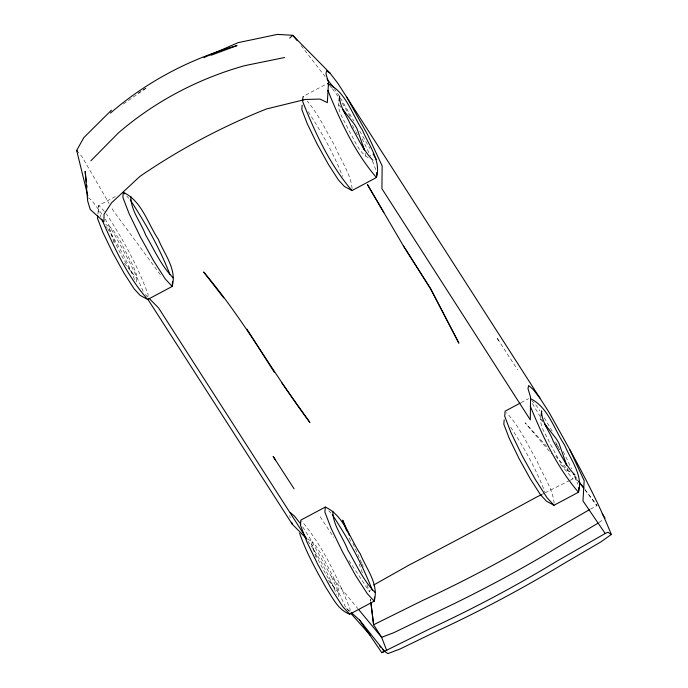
<?xml version="1.0" encoding="UTF-8"?>
<svg xmlns="http://www.w3.org/2000/svg" width="688" height="688" viewBox="0 0 688 688"><rect width="100%" height="100%" fill="white"/><g stroke="black" fill="none" stroke-linecap="round" stroke-linejoin="round"><path stroke-width="0.52" stroke-dasharray="3.44 2.58" d="M114.053 242.769L109.702 229.551L109.917 226.782L104.851 224.021M136.181 281.968L136.8 275.346L133.386 266.445L120.047 240.783L113.701 230.893L109.917 226.782M147.937 296.459L148.092 294.43C137.703 265.912 122.928 239.123 106.296 213.796M302.832 99.519L303.073 96.475L326.594 83.927M338.857 102.882C337.24 112.419 345.023 120.581 347.99 129.129C354.466 138.735 357.966 152.134 368.699 157.982M316.076 557.478L311.724 544.26L311.939 541.49L307.725 539.186M352.127 188.546C350.631 173.419 340.5 159.96 334.858 145.985C326.086 130.797 318.561 114.492 307.235 100.998M365.328 156.142L365.543 153.372M338.204 596.685L338.823 590.055L335.409 581.154L322.07 555.491L315.723 545.601L311.939 541.49M349.96 611.168L350.115 609.138C337.774 577.997 323.171 546.616 301.516 520.859M540.983 416.627C538.867 426.534 546.865 435.022 550.013 443.846C556.3 453.254 559.834 466.051 569.879 472.235M554.15 503.255C552.653 488.127 542.522 474.668 536.881 460.702C527.3 444.439 519.621 426.5 506.48 412.688M567.351 470.85L567.566 468.081M97.877 214.08L98.797 205.394L115.739 196.364M302.763 99.364L303.073 96.475L304.457 97.98M348.979 560.548L369.559 591.818L370.316 589.9M599.059 522.45L603.342 519.388M123.462 103.965L146.914 87.531L138.056 93.19M521.091 402.652L528.625 398.636M590.493 509.103L597.012 505.628L584.516 489.022M541.344 494.706L544.217 493.262M545.171 492.78L569.088 480.766M570.042 480.284L572.915 478.848L578.083 480.62L575.366 476.036M88.279 197.895L91.642 200.113L102.349 214.768M346.623 608.407L349.667 611.15M145.306 294.498L147.499 296.726M329.621 85.682L331.702 87.944M332.399 88.7L337.808 96.139M338.651 104.808L341.807 108.24M531.643 400.399L536.502 405.671L539.831 410.848M540.673 419.525L542.574 421.581M126.738 196.114L128.828 198.376M104.352 211.422L98.797 205.394L98.41 210.468L100.99 217.184M105.703 226.309L107.061 227.771M124.442 263.263L136.585 278.115M328.761 510.823L330.851 513.085M307.725 541.017C319.542 557.383 329.105 575.564 336.535 594.337M328.4 580.448L338.608 592.824M546.874 446.572L525.099 422.819L551.432 453.676M555.577 456.075L570.094 471.916M574.454 476.664L578.083 480.62M347.268 609.31L349.375 611.692M560.436 464.228L572.915 478.848M76.686 150.431L81.915 156.554L109.065 203.407M302.694 526.87L310.512 539.057L331.418 576.656L357.889 608.622M301.12 45.58L325.089 76.557M334.153 88.27L339.949 97.12M585.024 489.796L597.012 505.628M160.304 274.632L113.322 210.76L111.198 207.079M320.178 516.774L333.697 537.319M498.946 340.964L496.564 337.326L517.522 369.705M342.237 103.045L351.198 118.259M544.26 417.754L552.713 432.055M308.147 111.662C321.571 132.096 333.706 153.587 342.555 176.412M510.728 427.248C524.118 447.682 536.193 469.207 544.939 492.058M105.144 219.119C119.729 242.795 133.042 267.357 143.835 293.011M107.62 228.657C118.155 244.73 127.633 261.664 134.513 279.629M132.801 274.005C123.616 260.038 115.429 245.281 109.702 229.551M334.824 588.713C325.639 574.747 317.452 559.989 311.724 544.26M532.426 403.598L542.755 421.022M556.343 443.941L559.602 449.445M340.483 98.04L353.838 120.959M359.712 131.047L369.86 148.47M555.44 441.885L556.988 444.672M352.385 125.311L355.472 130.892M331.418 576.656L345.858 607.728M563.223 451.517L571.651 468.915M558.011 446.529L559.765 450.141M362.137 138.735L370.565 156.133M355.988 131.821L357.743 135.433M352.944 543.391L361.527 562.784M361.957 563.756L363.247 566.671M574.798 476.603L577.748 484.283M372.406 160.932L375.725 169.575M349.366 538.033L351.233 543.013M359.084 563.928L362.456 572.889M366.936 584.843L369.559 591.818M289.682 515.673L290.25 517.565M370.729 601.381L370.471 599.257L370.737 601.372"/><path stroke-width="1.03" d="M97.739 215.834L97.541 218.466L102.951 232.553L112.66 252.591L124.064 273.188L134.117 288.84L140.111 295.35L147.696 299.495L172.172 286.449C177.074 269.257 164.389 254.345 158.309 239.261C147.645 223.376 141.891 200.939 123.272 192.348L122.877 197.422L129.146 213.744L140.386 236.939L153.596 260.795L165.223 278.915L172.172 286.449L172.559 281.375M130.858 196.493C130.608 210.347 140.98 222.37 145.641 235.004C154.181 249.563 161.078 265.62 173.092 277.763M302.144 105.161L301.808 109.538L307.218 123.634L316.927 143.663L328.339 164.269L338.384 179.921L344.378 186.431L351.972 190.576L376.439 177.53C381.35 160.338 368.665 145.426 362.576 130.333C351.921 114.457 346.159 92.02 327.54 83.429L328.924 84.934M302.832 99.519L302.677 101.549C315.147 132.879 329.887 164.853 351.972 190.576M374.504 597.107L374.195 601.157C379.097 583.974 366.412 569.062 360.331 553.969C349.667 538.085 343.914 515.656 325.295 507.056L324.899 512.13L331.169 528.453L342.409 551.647L355.619 575.503L367.254 593.624L374.195 601.157L349.728 614.212C337.885 609.869 332.648 597.648 326.095 587.905C316.145 570.232 306.255 552.378 299.564 533.174M332.88 511.201C332.631 525.056 343.002 537.079 347.664 549.712C356.203 564.272 363.101 580.328 375.115 592.48M376.835 172.456L376.439 177.53C354.724 152.272 340.311 121.131 327.884 90.42M504.175 419.869L503.831 424.247L509.24 438.342L518.95 458.38L530.362 478.977L540.407 494.629L546.401 501.139L553.995 505.284L578.462 492.238C583.372 475.047 570.687 460.134 564.607 445.041C554.072 429.441 548.439 407.408 530.405 398.593M578.857 487.164L578.462 492.238C556.945 467.255 542.66 436.45 530.276 406.092M339.064 100.955L339.571 96.131C339.373 107.061 347.56 116.556 351.241 126.532C357.984 138.021 363.436 150.698 372.913 160.287M541.086 415.664L541.602 410.839C541.396 421.77 549.583 431.264 553.264 441.24C560.006 452.73 565.459 465.406 574.936 474.995L573.25 474.075M87.772 195.831L76.686 150.431L83.798 137.652L111.465 110.175M90.885 160.786L118.138 133.162A260.417 201.524 -21 0 1 244.739 65.652L284.514 57.534M289.7 38.072L292.658 35.269L329.956 73.04L337.868 83.343L548.826 411.974C571.135 451.973 594.165 491.989 611.314 534.464L601.037 541.817L564.693 563.059A1019.41 788.861 -21 0 1 438.093 630.569L399.96 649.033L387.894 653.6L384.523 651.373L382.416 648.999M598.207 523.061L558.432 546.762A1019.41 788.861 -21 0 1 431.832 614.272L393.699 632.736L381.634 637.294L358.56 609.439M373.696 585.015L408.999 565.097A721.875 75.783 -27.5 0 0 535.608 497.587L541.344 494.706M325.295 507.056L300.828 520.111L300.432 525.176L306.693 541.499L317.942 564.693L331.143 588.55L342.779 606.67L349.728 614.212M520.154 403.151L505.095 411.183L504.7 416.257L510.969 432.58L522.209 455.774L535.419 479.631L547.055 497.751L553.995 505.284M589.564 509.602L549.497 532.839A1019.41 788.861 -21 0 1 422.896 600.349L373.593 624.764L381.634 637.294L386.794 650.719M351.19 612.518L359.566 620.051L381.771 652.637L431.075 628.221A1019.41 788.861 -21 0 0 557.684 560.711L605.191 533.501L607.943 532.245L611.314 534.464M381.771 652.637L384.523 651.373L359.566 620.051M203.923 57.594L238.074 42.665L277.427 34.4L292.658 35.269L297.233 40.626M211.044 55.264L237.042 45.589A260.417 201.524 -21 0 0 110.433 113.099M329.956 73.04L326.594 70.812L325.974 73.883L328.511 82.388L327.325 102.658L320.023 99.072L305.283 99.459L266.402 108.979A511.941 396.159 -21 0 0 139.802 176.489L111.645 202.711L104.051 214.235L103.905 221.794L90.205 209.462L87.66 200.965L85.149 171.321L86.396 181.95M290.302 512.603L294.559 516.224L300.94 524.316M148.969 298.205L158.507 307.854L306.891 539.014L292.228 524.17L147.894 299.332M76.686 150.431L77.452 151.257M123.272 192.348L124.657 193.853M147.696 299.495C127.314 276.215 114.053 247.267 101.721 219.111M350.777 613.283L370.462 635.506M379.604 645.817L381.014 647.408M539.891 398.051L532.873 389.141L528.616 385.529L527.997 388.6L530.543 397.096L530.31 419.878L381.926 188.718L382.15 165.937L367.71 134.874L346.804 97.266M223.712 297.878L203.622 271.992C243.578 318.957 272.99 373.274 309.884 422.458L281.77 382.803M327.032 79.068L333.508 87.436M583.871 488.188L578.72 481.462L583.759 488.127M605.191 533.501L582.985 500.924L584.172 480.645L569.733 449.582M275.527 460.1L273.145 456.462L294.103 488.841M345.324 113.417L342.443 108.919L354.655 124.614L356.909 128.432L364.537 150.328M546.771 427.231L544.466 423.636L556.678 439.322L558.931 443.141L566.559 465.036M602.181 513.687L605.053 518.167M403.349 245.797L430.645 288.822L458.827 343.028L430.645 288.822L403.349 245.797L367.469 184.625L383.827 212.497M130.213 199.881C145.727 223.48 159.736 248.299 169.979 274.658M332.235 514.59C347.93 538.48 362.112 563.61 372.371 590.33M246.958 329.191L274.254 372.217M373.068 153.974L376.276 159.47M349.504 535.625L342.641 520.111L346.752 531.067M564.53 460.169L566.422 465.114M362.12 144.471L364.021 149.416M291.66 522.287L292.228 524.17M372.449 615.175L370.875 602.439L373.593 624.764L372.578 616.242M86.774 185.132L87.023 187.265"/></g></svg>
